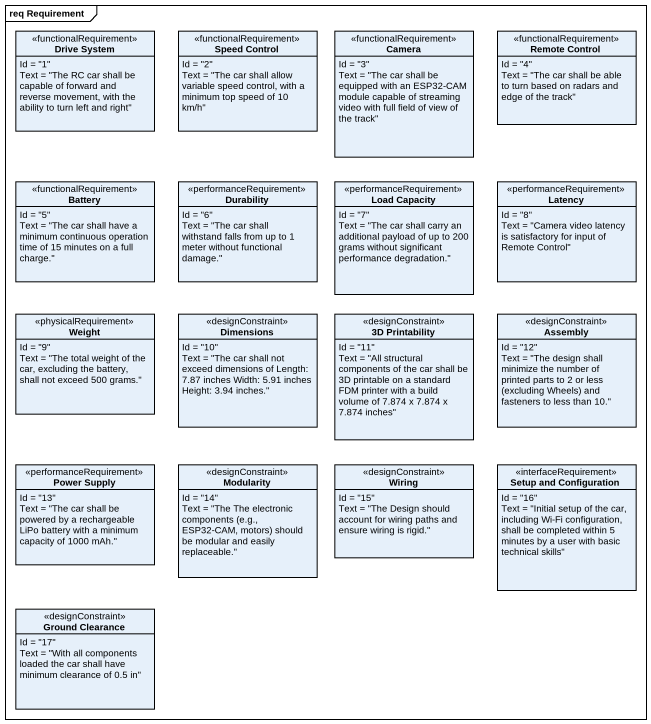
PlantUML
@startuml
mainframe req Requirement
hide circle
hide empty members
class "Drive System" as Drive_System <<functionalRequirement>> {
  Id = "1"
  Text = "The RC car shall be capable of forward and reverse movement, with the ability to turn left and right"
}
class "Speed Control" as Speed_Control <<functionalRequirement>> {
  Id = "2"
  Text = "The car shall allow variable speed control, with a minimum top speed of 10 km/h"
}
class Camera <<functionalRequirement>> {
  Id = "3"
  Text = "The car shall be equipped with an ESP32-CAM module capable of streaming video with full field of view of the track"
}
class "Remote Control" as Remote_Control <<functionalRequirement>> {
  Id = "4"
  Text = "The car shall be able to turn based on radars and edge of the track"
}
class Battery <<functionalRequirement>> {
  Id = "5"
  Text = "The car shall have a minimum continuous operation time of 15 minutes on a full charge."
}
class Durability <<performanceRequirement>> {
  Id = "6"
  Text = "The car shall withstand falls from up to 1 meter without functional damage."
}
class "Load Capacity" as Load_Capacity <<performanceRequirement>> {
  Id = "7"
  Text = "The car shall carry an additional payload of up to 200 grams without significant performance degradation."
}
class Latency <<performanceRequirement>> {
  Id = "8"
  Text = "Camera video latency is satisfactory for input of Remote Control"
}
class Weight <<physicalRequirement>> {
  Id = "9"
  Text = "The total weight of the car, excluding the battery, shall not exceed 500 grams."
}
class Dimensions <<designConstraint>> {
  Id = "10"
  Text = "The car shall not exceed dimensions of Length: 7.87 inches Width: 5.91 inches Height: 3.94 inches."
}
class "3D Printability" as c3D_Printability <<designConstraint>> {
  Id = "11"
  Text = "All structural components of the car shall be 3D printable on a standard FDM printer with a build volume of 7.874 x 7.874 x 7.874 inches"
}
class Assembly <<designConstraint>> {
  Id = "12"
  {field} Text = "The design shall minimize the number of printed parts to 2 or less (excluding Wheels) and fasteners to less than 10."
}
class "Power Supply" as Power_Supply <<performanceRequirement>> {
  Id = "13"
  Text = "The car shall be powered by a rechargeable LiPo battery with a minimum capacity of 1000 mAh."
}
class Modularity <<designConstraint>> {
  Id = "14"
  {field} Text = "The The electronic components (e.g., ESP32-CAM, motors) should be modular and easily replaceable."
}
class Wiring <<designConstraint>> {
  Id = "15"
  Text = "The Design should account for wiring paths and ensure wiring is rigid."
}
class "Setup and Configuration" as Setup_and_Configuration <<interfaceRequirement>> {
  Id = "16"
  Text = "Initial setup of the car, including Wi-Fi configuration, shall be completed within 5 minutes by a user with basic technical skills"
}
class "Ground Clearance" as Ground_Clearance <<designConstraint>> {
  Id = "17"
  Text = "With all components loaded the car shall have minimum clearance of 0.5 in"
}
@enduml
